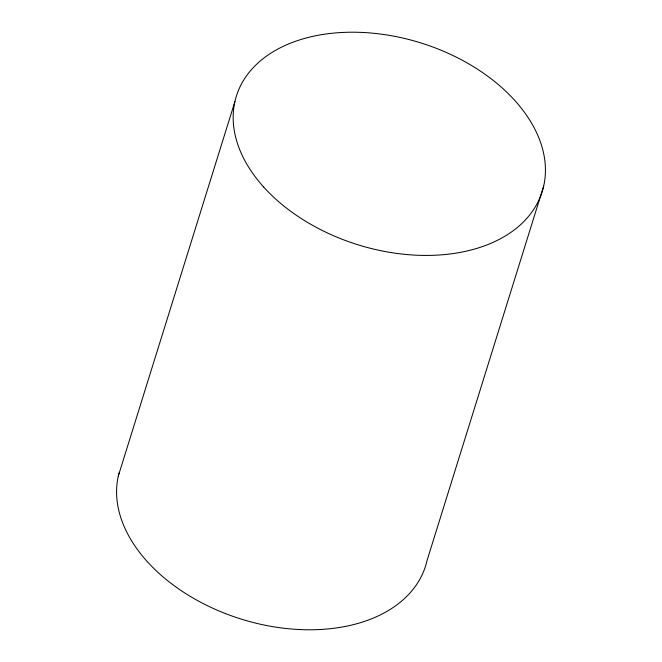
<?xml version="1.0" encoding="UTF-8"?>
<svg xmlns="http://www.w3.org/2000/svg" width="662" height="662" viewBox="0 0 662 662"><rect width="100%" height="100%" fill="white"/><g stroke="black" fill="none" stroke-linecap="round" stroke-linejoin="round"><path stroke-width="0.99" d="M118.324 475.937L234.927 101.576M543.676 186.063L427.073 560.424A160.179 105.713 17.3 0 1 247.149 620.865A160.179 105.713 17.3 0 1 119.061 472.974M263.642 186.998A160.179 105.713 17.3 0 0 532.38 211.36A160.179 105.713 17.3 0 0 371.878 33.1A160.179 105.713 17.3 0 0 263.642 186.998"/></g></svg>
